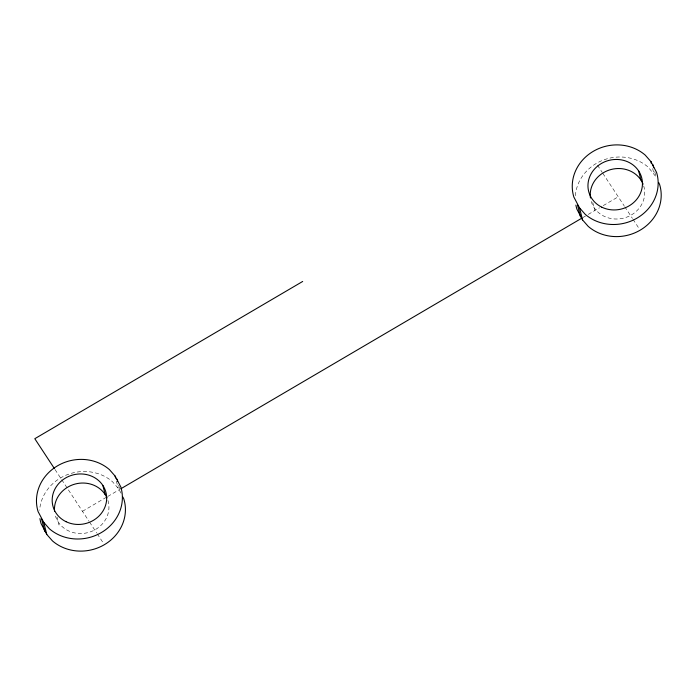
<?xml version="1.0" encoding="UTF-8"?>
<svg xmlns="http://www.w3.org/2000/svg" width="696" height="696" viewBox="0 0 696 696"><rect width="100%" height="100%" fill="white"/><g stroke="black" fill="none" stroke-linecap="round" stroke-linejoin="round"><path stroke-width="0.52" stroke-dasharray="3.48 2.61" d="M82.467 511.308L106.819 497.005M107.758 496.457L119.929 489.314M582.648 217.691L587.328 214.942M588.268 214.394L599.508 207.799M603.258 205.598L618.239 196.803M654.736 171.781L655.997 176.819L648.263 167.205A43.161 39.585 -14.1 0 0 601.849 160.654A43.161 39.585 -14.1 0 0 575.288 197.864M121.121 493.247L118.146 488.166L112.482 481.71A43.161 39.585 -14.1 0 0 67.121 474.742A43.161 39.585 -14.1 0 0 39.602 510.281M597.516 165.222L602.249 172.443M602.84 173.347L624.164 205.816M624.756 206.721L632.455 218.448M633.047 219.353L638.971 228.375M55.054 469.565L61.013 478.639M61.735 479.727L88.984 521.226M89.575 522.13L96.683 532.953M97.275 533.858L103.791 543.776M652.657 168.623L653.927 173.661M592.774 202.493L594.802 210.557M118.703 485.277L119.964 490.323M116.371 481.11L118.146 488.166M56.994 516.997L59.021 525.062M643.722 185.963A27.379 25.108 -14.1 0 1 623.364 218.187A27.379 25.108 -14.1 0 1 590.582 198.847M107.941 500.467A27.379 25.108 -14.1 0 1 89.071 532.292A27.379 25.108 -14.1 0 1 55.462 516.093"/><path stroke-width="1.04" d="M302.69 281.454L34.8 438.706L54.462 468.652M120.869 488.757L581.708 218.239M650.882 161.559L645.218 155.104A43.161 39.585 -14.1 0 0 593.288 151.319A43.161 39.585 -14.1 0 0 573.843 197.011L579.516 207.834L585.179 214.29A43.161 39.585 -14.1 0 0 637.118 218.074A43.161 39.585 -14.1 0 0 656.563 172.382L650.882 161.559L651.395 163.577M575.897 205.094A43.161 39.585 -14.1 0 0 576.88 209.113L582.561 219.936L588.224 226.391A43.161 39.585 -14.1 0 0 640.155 230.176A43.161 39.585 -14.1 0 0 659.608 184.484L658.703 182.57M115.11 476.064L109.446 469.609A43.161 39.585 -14.1 0 0 57.507 465.824A43.161 39.585 -14.1 0 0 38.062 511.517L43.744 522.339L49.407 528.795A43.161 39.585 -14.1 0 0 101.338 532.579A43.161 39.585 -14.1 0 0 120.791 486.887L115.11 476.064L115.614 478.082M39.942 518.572A43.161 39.585 -14.1 0 0 41.099 523.618L46.78 534.441L52.444 540.896A43.161 39.585 -14.1 0 0 104.383 544.681A43.161 39.585 -14.1 0 0 123.827 498.988L122.922 497.075M652.961 164.717L653.718 167.745M638.641 170.938L640.92 180.012M579.516 207.834L582.561 219.936M577.445 204.667L580.481 216.778M117.18 479.222L117.685 481.24M102.869 485.443L105.148 494.517M43.744 522.339L46.78 534.441M41.664 519.181L44.709 531.283M590.434 197.916A27.379 25.108 -14.1 0 1 611.114 169.485A27.379 25.108 -14.1 0 1 643.104 184.196M54.549 511.482A27.379 25.108 -14.1 0 1 75.333 483.99A27.379 25.108 -14.1 0 1 106.958 497.831M601.857 207.199A27.379 25.108 -14.1 0 0 642.452 183.37A27.379 25.108 -14.1 0 0 601.3 163.525A27.379 25.108 -14.1 0 0 601.857 207.199M66.076 521.704A27.379 25.108 -14.1 0 0 106.679 497.875A27.379 25.108 -14.1 0 0 65.52 478.03A27.379 25.108 -14.1 0 0 66.076 521.704"/></g></svg>
